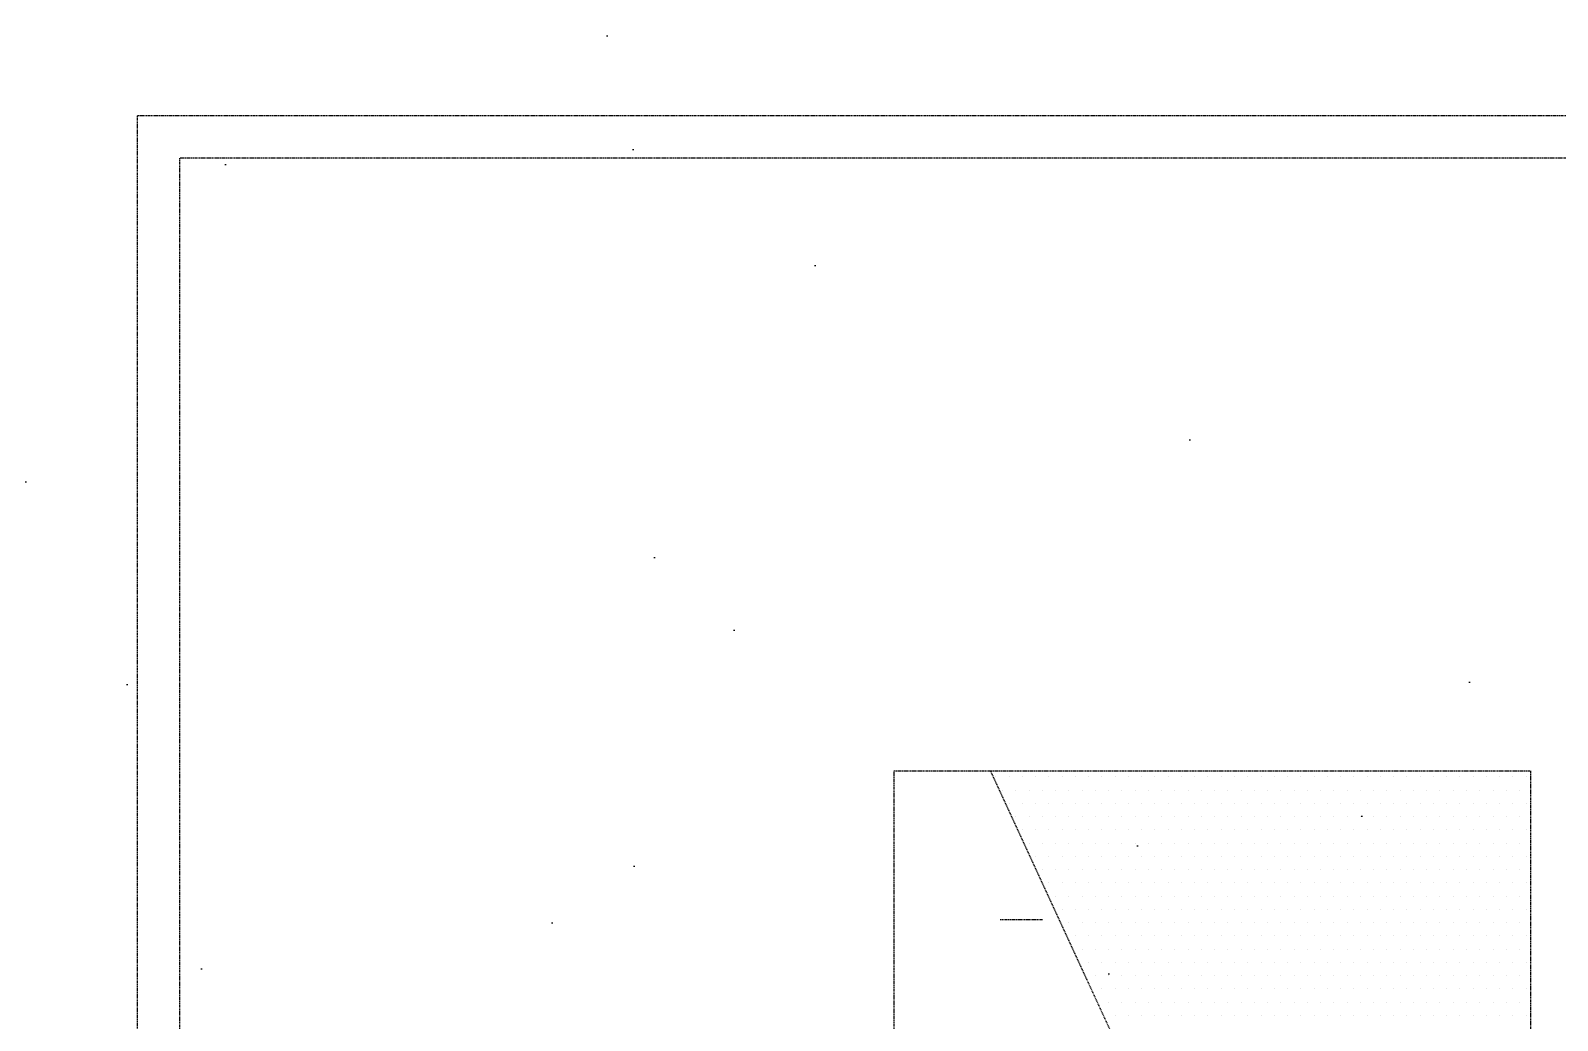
# Model space of a CAD drawing. Header units: millimetres. Extents: x 84840 to 206424, y -288515 to -124389.
# Drawn here: x 141787.7 to 142147.7, y -178910.6 to -178677.2 of the extents above; entities that cross this region are included whole.
import ezdxf

# ---------------------------------------------------------------- set-up
doc = ezdxf.new("R2010")
doc.units = ezdxf.units.MM
doc.linetypes.add('DASHED2', pattern=[0.375, 0.25, -0.125])
doc.layers.add('细线', color=4, linetype='Continuous')

# ---------------------------------------------------------------- blocks, each defined once
blk = doc.blocks.new('h1')
at = {"layer": '细线', "color": 6, "linetype": 'DASHED2'}
for p, q in [((119538.15, -178697.29), (119538.15, -179197.29)), ((120038.15, -178697.29), (119538.15, -178697.29)), ((119548.15, -178707.29), (119548.15, -179187.29)), ((120028.15, -178707.29), (119548.15, -178707.29)), ((119716.62, -179051.77), (119716.62, -178851.77)), ((119716.62, -178851.77), (119866.62, -178851.77)), ((119739.31, -178851.77), (119771.62, -178921.77)), ((119740.59, -178853.16), (119740.59, -178853.16)), ((119743.72, -178853.16), (119743.72, -178853.16)), ((119746.84, -178853.16), (119746.84, -178853.16)), ((119749.97, -178853.16), (119749.97, -178853.16)), ((119753.09, -178853.16), (119753.09, -178853.16)), ((119756.22, -178853.16), (119756.22, -178853.16)), ((119759.34, -178853.16), (119759.34, -178853.16)), ((119762.47, -178853.16), (119762.47, -178853.16)), ((119765.59, -178853.16), (119765.59, -178853.16)), ((119768.72, -178853.16), (119768.72, -178853.16)), ((119771.84, -178853.16), (119771.84, -178853.16)), ((119774.97, -178853.16), (119774.97, -178853.16)), ((119778.09, -178853.16), (119778.09, -178853.16)), ((119781.22, -178853.16), (119781.22, -178853.16)), ((119784.34, -178853.16), (119784.34, -178853.16)), ((119787.47, -178853.16), (119787.47, -178853.16)), ((119790.59, -178853.16), (119790.59, -178853.16)), ((119793.72, -178853.16), (119793.72, -178853.16)), ((119796.84, -178853.16), (119796.84, -178853.16)), ((119799.97, -178853.16), (119799.97, -178853.16)), ((119803.09, -178853.16), (119803.09, -178853.16)), ((119806.22, -178853.16), (119806.22, -178853.16)), ((119809.34, -178853.16), (119809.34, -178853.16)), ((119812.47, -178853.16), (119812.47, -178853.16)), ((119815.59, -178853.16), (119815.59, -178853.16)), ((119818.72, -178853.16), (119818.72, -178853.16)), ((119821.84, -178853.16), (119821.84, -178853.16)), ((119824.97, -178853.16), (119824.97, -178853.16)), ((119828.09, -178853.16), (119828.09, -178853.16)), ((119831.22, -178853.16), (119831.22, -178853.16)), ((119834.34, -178853.16), (119834.34, -178853.16)), ((119837.47, -178853.16), (119837.47, -178853.16)), ((119840.59, -178853.16), (119840.59, -178853.16)), ((119843.72, -178853.16), (119843.72, -178853.16)), ((119846.84, -178853.16), (119846.84, -178853.16)), ((119849.97, -178853.16), (119849.97, -178853.16)), ((119853.09, -178853.16), (119853.09, -178853.16)), ((119856.22, -178853.16), (119856.22, -178853.16)), ((119859.34, -178853.16), (119859.34, -178853.16)), ((119862.47, -178853.16), (119862.47, -178853.16)), ((119865.59, -178853.16), (119865.59, -178853.16)), ((119866.62, -178851.77), (119866.62, -179051.77)), ((119742.15, -178856.29), (119742.15, -178856.29)), ((119745.28, -178856.29), (119745.28, -178856.29)), ((119748.4, -178856.29), (119748.4, -178856.29)), ((119751.53, -178856.29), (119751.53, -178856.29)), ((119754.65, -178856.29), (119754.65, -178856.29)), ((119757.78, -178856.29), (119757.78, -178856.29)), ((119760.9, -178856.29), (119760.9, -178856.29)), ((119764.03, -178856.29), (119764.03, -178856.29)), ((119767.15, -178856.29), (119767.15, -178856.29)), ((119770.28, -178856.29), (119770.28, -178856.29)), ((119773.4, -178856.29), (119773.4, -178856.29)), ((119776.53, -178856.29), (119776.53, -178856.29)), ((119779.65, -178856.29), (119779.65, -178856.29)), ((119782.78, -178856.29), (119782.78, -178856.29)), ((119785.9, -178856.29), (119785.9, -178856.29)), ((119789.03, -178856.29), (119789.03, -178856.29)), ((119792.15, -178856.29), (119792.15, -178856.29)), ((119795.28, -178856.29), (119795.28, -178856.29)), ((119798.4, -178856.29), (119798.4, -178856.29)), ((119801.53, -178856.29), (119801.53, -178856.29)), ((119804.65, -178856.29), (119804.65, -178856.29)), ((119807.78, -178856.29), (119807.78, -178856.29)), ((119810.9, -178856.29), (119810.9, -178856.29)), ((119814.03, -178856.29), (119814.03, -178856.29)), ((119817.15, -178856.29), (119817.15, -178856.29)), ((119820.28, -178856.29), (119820.28, -178856.29)), ((119823.4, -178856.29), (119823.4, -178856.29)), ((119826.53, -178856.29), (119826.53, -178856.29)), ((119829.65, -178856.29), (119829.65, -178856.29)), ((119832.78, -178856.29), (119832.78, -178856.29)), ((119835.9, -178856.29), (119835.9, -178856.29)), ((119839.03, -178856.29), (119839.03, -178856.29)), ((119842.15, -178856.29), (119842.15, -178856.29)), ((119845.28, -178856.29), (119845.28, -178856.29)), ((119848.4, -178856.29), (119848.4, -178856.29)), ((119851.53, -178856.29), (119851.53, -178856.29)), ((119854.65, -178856.29), (119854.65, -178856.29)), ((119857.78, -178856.29), (119857.78, -178856.29)), ((119860.9, -178856.29), (119860.9, -178856.29)), ((119864.03, -178856.29), (119864.03, -178856.29)), ((119743.72, -178859.41), (119743.72, -178859.41)), ((119746.84, -178859.41), (119746.84, -178859.41)), ((119749.97, -178859.41), (119749.97, -178859.41)), ((119753.09, -178859.41), (119753.09, -178859.41)), ((119756.22, -178859.41), (119756.22, -178859.41)), ((119759.34, -178859.41), (119759.34, -178859.41)), ((119762.47, -178859.41), (119762.47, -178859.41)), ((119765.59, -178859.41), (119765.59, -178859.41)), ((119768.72, -178859.41), (119768.72, -178859.41)), ((119771.84, -178859.41), (119771.84, -178859.41)), ((119774.97, -178859.41), (119774.97, -178859.41)), ((119778.09, -178859.41), (119778.09, -178859.41)), ((119781.22, -178859.41), (119781.22, -178859.41)), ((119784.34, -178859.41), (119784.34, -178859.41)), ((119787.47, -178859.41), (119787.47, -178859.41)), ((119790.59, -178859.41), (119790.59, -178859.41)), ((119793.72, -178859.41), (119793.72, -178859.41)), ((119796.84, -178859.41), (119796.84, -178859.41)), ((119799.97, -178859.41), (119799.97, -178859.41)), ((119803.09, -178859.41), (119803.09, -178859.41)), ((119806.22, -178859.41), (119806.22, -178859.41)), ((119809.34, -178859.41), (119809.34, -178859.41)), ((119812.47, -178859.41), (119812.47, -178859.41)), ((119815.59, -178859.41), (119815.59, -178859.41)), ((119818.72, -178859.41), (119818.72, -178859.41)), ((119821.84, -178859.41), (119821.84, -178859.41)), ((119824.97, -178859.41), (119824.97, -178859.41)), ((119828.09, -178859.41), (119828.09, -178859.41)), ((119831.22, -178859.41), (119831.22, -178859.41)), ((119834.34, -178859.41), (119834.34, -178859.41)), ((119837.47, -178859.41), (119837.47, -178859.41)), ((119840.59, -178859.41), (119840.59, -178859.41)), ((119843.72, -178859.41), (119843.72, -178859.41)), ((119846.84, -178859.41), (119846.84, -178859.41)), ((119849.97, -178859.41), (119849.97, -178859.41)), ((119853.09, -178859.41), (119853.09, -178859.41)), ((119856.22, -178859.41), (119856.22, -178859.41)), ((119859.34, -178859.41), (119859.34, -178859.41)), ((119862.47, -178859.41), (119862.47, -178859.41)), ((119865.59, -178859.41), (119865.59, -178859.41)), ((119745.28, -178862.54), (119745.28, -178862.54)), ((119748.4, -178862.54), (119748.4, -178862.54)), ((119751.53, -178862.54), (119751.53, -178862.54)), ((119754.65, -178862.54), (119754.65, -178862.54)), ((119757.78, -178862.54), (119757.78, -178862.54)), ((119760.9, -178862.54), (119760.9, -178862.54)), ((119764.03, -178862.54), (119764.03, -178862.54)), ((119767.15, -178862.54), (119767.15, -178862.54)), ((119770.28, -178862.54), (119770.28, -178862.54)), ((119773.4, -178862.54), (119773.4, -178862.54)), ((119776.53, -178862.54), (119776.53, -178862.54)), ((119779.65, -178862.54), (119779.65, -178862.54)), ((119782.78, -178862.54), (119782.78, -178862.54)), ((119785.9, -178862.54), (119785.9, -178862.54)), ((119789.03, -178862.54), (119789.03, -178862.54)), ((119792.15, -178862.54), (119792.15, -178862.54)), ((119795.28, -178862.54), (119795.28, -178862.54)), ((119798.4, -178862.54), (119798.4, -178862.54)), ((119801.53, -178862.54), (119801.53, -178862.54)), ((119804.65, -178862.54), (119804.65, -178862.54)), ((119807.78, -178862.54), (119807.78, -178862.54)), ((119810.9, -178862.54), (119810.9, -178862.54)), ((119814.03, -178862.54), (119814.03, -178862.54)), ((119817.15, -178862.54), (119817.15, -178862.54)), ((119820.28, -178862.54), (119820.28, -178862.54)), ((119823.4, -178862.54), (119823.4, -178862.54)), ((119826.53, -178862.54), (119826.53, -178862.54)), ((119829.65, -178862.54), (119829.65, -178862.54)), ((119832.78, -178862.54), (119832.78, -178862.54)), ((119835.9, -178862.54), (119835.9, -178862.54)), ((119839.03, -178862.54), (119839.03, -178862.54)), ((119842.15, -178862.54), (119842.15, -178862.54)), ((119845.28, -178862.54), (119845.28, -178862.54)), ((119848.4, -178862.54), (119848.4, -178862.54)), ((119851.53, -178862.54), (119851.53, -178862.54)), ((119854.65, -178862.54), (119854.65, -178862.54)), ((119857.78, -178862.54), (119857.78, -178862.54)), ((119860.9, -178862.54), (119860.9, -178862.54)), ((119864.03, -178862.54), (119864.03, -178862.54)), ((119746.84, -178865.66), (119746.84, -178865.66)), ((119748.4, -178868.79), (119748.4, -178868.79)), ((119749.97, -178865.66), (119749.97, -178865.66)), ((119751.53, -178868.79), (119751.53, -178868.79)), ((119753.09, -178865.66), (119753.09, -178865.66)), ((119754.65, -178868.79), (119754.65, -178868.79)), ((119756.22, -178865.66), (119756.22, -178865.66)), ((119757.78, -178868.79), (119757.78, -178868.79)), ((119759.34, -178865.66), (119759.34, -178865.66)), ((119760.9, -178868.79), (119760.9, -178868.79)), ((119762.47, -178865.66), (119762.47, -178865.66)), ((119764.03, -178868.79), (119764.03, -178868.79)), ((119765.59, -178865.66), (119765.59, -178865.66)), ((119767.15, -178868.79), (119767.15, -178868.79)), ((119768.72, -178865.66), (119768.72, -178865.66)), ((119770.28, -178868.79), (119770.28, -178868.79)), ((119771.84, -178865.66), (119771.84, -178865.66)), ((119773.4, -178868.79), (119773.4, -178868.79)), ((119774.97, -178865.66), (119774.97, -178865.66)), ((119776.53, -178868.79), (119776.53, -178868.79)), ((119778.09, -178865.66), (119778.09, -178865.66)), ((119779.65, -178868.79), (119779.65, -178868.79)), ((119781.22, -178865.66), (119781.22, -178865.66)), ((119782.78, -178868.79), (119782.78, -178868.79)), ((119784.34, -178865.66), (119784.34, -178865.66)), ((119785.9, -178868.79), (119785.9, -178868.79)), ((119787.47, -178865.66), (119787.47, -178865.66)), ((119789.03, -178868.79), (119789.03, -178868.79)), ((119790.59, -178865.66), (119790.59, -178865.66)), ((119792.15, -178868.79), (119792.15, -178868.79)), ((119793.72, -178865.66), (119793.72, -178865.66)), ((119795.28, -178868.79), (119795.28, -178868.79)), ((119796.84, -178865.66), (119796.84, -178865.66)), ((119798.4, -178868.79), (119798.4, -178868.79)), ((119799.97, -178865.66), (119799.97, -178865.66)), ((119801.53, -178868.79), (119801.53, -178868.79)), ((119803.09, -178865.66), (119803.09, -178865.66)), ((119804.65, -178868.79), (119804.65, -178868.79)), ((119806.22, -178865.66), (119806.22, -178865.66)), ((119807.78, -178868.79), (119807.78, -178868.79)), ((119809.34, -178865.66), (119809.34, -178865.66)), ((119810.9, -178868.79), (119810.9, -178868.79)), ((119812.47, -178865.66), (119812.47, -178865.66)), ((119814.03, -178868.79), (119814.03, -178868.79)), ((119815.59, -178865.66), (119815.59, -178865.66)), ((119817.15, -178868.79), (119817.15, -178868.79)), ((119818.72, -178865.66), (119818.72, -178865.66)), ((119820.28, -178868.79), (119820.28, -178868.79)), ((119821.84, -178865.66), (119821.84, -178865.66)), ((119823.4, -178868.79), (119823.4, -178868.79)), ((119824.97, -178865.66), (119824.97, -178865.66)), ((119826.53, -178868.79), (119826.53, -178868.79)), ((119828.09, -178865.66), (119828.09, -178865.66)), ((119829.65, -178868.79), (119829.65, -178868.79)), ((119831.22, -178865.66), (119831.22, -178865.66)), ((119832.78, -178868.79), (119832.78, -178868.79)), ((119834.34, -178865.66), (119834.34, -178865.66)), ((119835.9, -178868.79), (119835.9, -178868.79)), ((119837.47, -178865.66), (119837.47, -178865.66)), ((119839.03, -178868.79), (119839.03, -178868.79)), ((119840.59, -178865.66), (119840.59, -178865.66)), ((119842.15, -178868.79), (119842.15, -178868.79)), ((119843.72, -178865.66), (119843.72, -178865.66)), ((119845.28, -178868.79), (119845.28, -178868.79)), ((119846.84, -178865.66), (119846.84, -178865.66)), ((119848.4, -178868.79), (119848.4, -178868.79)), ((119849.97, -178865.66), (119849.97, -178865.66)), ((119851.53, -178868.79), (119851.53, -178868.79)), ((119853.09, -178865.66), (119853.09, -178865.66)), ((119854.65, -178868.79), (119854.65, -178868.79)), ((119856.22, -178865.66), (119856.22, -178865.66)), ((119857.78, -178868.79), (119857.78, -178868.79)), ((119859.34, -178865.66), (119859.34, -178865.66)), ((119860.9, -178868.79), (119860.9, -178868.79)), ((119862.47, -178865.66), (119862.47, -178865.66)), ((119864.03, -178868.79), (119864.03, -178868.79)), ((119865.59, -178865.66), (119865.59, -178865.66)), ((119749.97, -178871.91), (119749.97, -178871.91)), ((119753.09, -178871.91), (119753.09, -178871.91)), ((119756.22, -178871.91), (119756.22, -178871.91)), ((119759.34, -178871.91), (119759.34, -178871.91)), ((119762.47, -178871.91), (119762.47, -178871.91)), ((119765.59, -178871.91), (119765.59, -178871.91)), ((119768.72, -178871.91), (119768.72, -178871.91)), ((119771.84, -178871.91), (119771.84, -178871.91)), ((119774.97, -178871.91), (119774.97, -178871.91)), ((119778.09, -178871.91), (119778.09, -178871.91)), ((119781.22, -178871.91), (119781.22, -178871.91)), ((119784.34, -178871.91), (119784.34, -178871.91)), ((119787.47, -178871.91), (119787.47, -178871.91)), ((119790.59, -178871.91), (119790.59, -178871.91)), ((119793.72, -178871.91), (119793.72, -178871.91)), ((119796.84, -178871.91), (119796.84, -178871.91)), ((119799.97, -178871.91), (119799.97, -178871.91)), ((119803.09, -178871.91), (119803.09, -178871.91)), ((119806.22, -178871.91), (119806.22, -178871.91)), ((119809.34, -178871.91), (119809.34, -178871.91)), ((119812.47, -178871.91), (119812.47, -178871.91)), ((119815.59, -178871.91), (119815.59, -178871.91)), ((119818.72, -178871.91), (119818.72, -178871.91)), ((119821.84, -178871.91), (119821.84, -178871.91)), ((119824.97, -178871.91), (119824.97, -178871.91)), ((119828.09, -178871.91), (119828.09, -178871.91)), ((119831.22, -178871.91), (119831.22, -178871.91)), ((119834.34, -178871.91), (119834.34, -178871.91)), ((119837.47, -178871.91), (119837.47, -178871.91)), ((119840.59, -178871.91), (119840.59, -178871.91)), ((119843.72, -178871.91), (119843.72, -178871.91)), ((119846.84, -178871.91), (119846.84, -178871.91)), ((119849.97, -178871.91), (119849.97, -178871.91)), ((119853.09, -178871.91), (119853.09, -178871.91)), ((119856.22, -178871.91), (119856.22, -178871.91)), ((119859.34, -178871.91), (119859.34, -178871.91)), ((119862.47, -178871.91), (119862.47, -178871.91)), ((119865.59, -178871.91), (119865.59, -178871.91)), ((119751.53, -178875.04), (119751.53, -178875.04)), ((119754.65, -178875.04), (119754.65, -178875.04)), ((119757.78, -178875.04), (119757.78, -178875.04)), ((119760.9, -178875.04), (119760.9, -178875.04)), ((119764.03, -178875.04), (119764.03, -178875.04)), ((119767.15, -178875.04), (119767.15, -178875.04)), ((119770.28, -178875.04), (119770.28, -178875.04)), ((119773.4, -178875.04), (119773.4, -178875.04)), ((119776.53, -178875.04), (119776.53, -178875.04)), ((119779.65, -178875.04), (119779.65, -178875.04)), ((119782.78, -178875.04), (119782.78, -178875.04)), ((119785.9, -178875.04), (119785.9, -178875.04)), ((119789.03, -178875.04), (119789.03, -178875.04)), ((119792.15, -178875.04), (119792.15, -178875.04)), ((119795.28, -178875.04), (119795.28, -178875.04)), ((119798.4, -178875.04), (119798.4, -178875.04)), ((119801.53, -178875.04), (119801.53, -178875.04)), ((119804.65, -178875.04), (119804.65, -178875.04)), ((119807.78, -178875.04), (119807.78, -178875.04)), ((119810.9, -178875.04), (119810.9, -178875.04)), ((119814.03, -178875.04), (119814.03, -178875.04)), ((119817.15, -178875.04), (119817.15, -178875.04)), ((119820.28, -178875.04), (119820.28, -178875.04)), ((119823.4, -178875.04), (119823.4, -178875.04)), ((119826.53, -178875.04), (119826.53, -178875.04)), ((119829.65, -178875.04), (119829.65, -178875.04)), ((119832.78, -178875.04), (119832.78, -178875.04)), ((119835.9, -178875.04), (119835.9, -178875.04)), ((119839.03, -178875.04), (119839.03, -178875.04)), ((119842.15, -178875.04), (119842.15, -178875.04)), ((119845.28, -178875.04), (119845.28, -178875.04)), ((119848.4, -178875.04), (119848.4, -178875.04)), ((119851.53, -178875.04), (119851.53, -178875.04)), ((119854.65, -178875.04), (119854.65, -178875.04)), ((119857.78, -178875.04), (119857.78, -178875.04)), ((119860.9, -178875.04), (119860.9, -178875.04)), ((119864.03, -178875.04), (119864.03, -178875.04)), ((119753.09, -178878.16), (119753.09, -178878.16)), ((119756.22, -178878.16), (119756.22, -178878.16)), ((119759.34, -178878.16), (119759.34, -178878.16)), ((119762.47, -178878.16), (119762.47, -178878.16)), ((119765.59, -178878.16), (119765.59, -178878.16)), ((119768.72, -178878.16), (119768.72, -178878.16)), ((119771.84, -178878.16), (119771.84, -178878.16)), ((119774.97, -178878.16), (119774.97, -178878.16)), ((119778.09, -178878.16), (119778.09, -178878.16)), ((119781.22, -178878.16), (119781.22, -178878.16)), ((119784.34, -178878.16), (119784.34, -178878.16)), ((119787.47, -178878.16), (119787.47, -178878.16)), ((119790.59, -178878.16), (119790.59, -178878.16)), ((119793.72, -178878.16), (119793.72, -178878.16)), ((119796.84, -178878.16), (119796.84, -178878.16)), ((119799.97, -178878.16), (119799.97, -178878.16)), ((119803.09, -178878.16), (119803.09, -178878.16)), ((119806.22, -178878.16), (119806.22, -178878.16)), ((119809.34, -178878.16), (119809.34, -178878.16)), ((119812.47, -178878.16), (119812.47, -178878.16)), ((119815.59, -178878.16), (119815.59, -178878.16)), ((119818.72, -178878.16), (119818.72, -178878.16)), ((119821.84, -178878.16), (119821.84, -178878.16)), ((119824.97, -178878.16), (119824.97, -178878.16)), ((119828.09, -178878.16), (119828.09, -178878.16)), ((119831.22, -178878.16), (119831.22, -178878.16)), ((119834.34, -178878.16), (119834.34, -178878.16)), ((119837.47, -178878.16), (119837.47, -178878.16)), ((119840.59, -178878.16), (119840.59, -178878.16)), ((119843.72, -178878.16), (119843.72, -178878.16)), ((119846.84, -178878.16), (119846.84, -178878.16)), ((119849.97, -178878.16), (119849.97, -178878.16)), ((119853.09, -178878.16), (119853.09, -178878.16)), ((119856.22, -178878.16), (119856.22, -178878.16)), ((119859.34, -178878.16), (119859.34, -178878.16)), ((119862.47, -178878.16), (119862.47, -178878.16)), ((119865.59, -178878.16), (119865.59, -178878.16)), ((119754.65, -178881.29), (119754.65, -178881.29)), ((119757.78, -178881.29), (119757.78, -178881.29)), ((119760.9, -178881.29), (119760.9, -178881.29)), ((119764.03, -178881.29), (119764.03, -178881.29)), ((119767.15, -178881.29), (119767.15, -178881.29)), ((119770.28, -178881.29), (119770.28, -178881.29)), ((119773.4, -178881.29), (119773.4, -178881.29)), ((119776.53, -178881.29), (119776.53, -178881.29)), ((119779.65, -178881.29), (119779.65, -178881.29)), ((119782.78, -178881.29), (119782.78, -178881.29)), ((119785.9, -178881.29), (119785.9, -178881.29)), ((119789.03, -178881.29), (119789.03, -178881.29)), ((119792.15, -178881.29), (119792.15, -178881.29)), ((119795.28, -178881.29), (119795.28, -178881.29)), ((119798.4, -178881.29), (119798.4, -178881.29)), ((119801.53, -178881.29), (119801.53, -178881.29)), ((119804.65, -178881.29), (119804.65, -178881.29)), ((119807.78, -178881.29), (119807.78, -178881.29)), ((119810.9, -178881.29), (119810.9, -178881.29)), ((119814.03, -178881.29), (119814.03, -178881.29)), ((119817.15, -178881.29), (119817.15, -178881.29)), ((119820.28, -178881.29), (119820.28, -178881.29)), ((119823.4, -178881.29), (119823.4, -178881.29)), ((119826.53, -178881.29), (119826.53, -178881.29)), ((119829.65, -178881.29), (119829.65, -178881.29)), ((119832.78, -178881.29), (119832.78, -178881.29)), ((119835.9, -178881.29), (119835.9, -178881.29)), ((119839.03, -178881.29), (119839.03, -178881.29)), ((119842.15, -178881.29), (119842.15, -178881.29)), ((119845.28, -178881.29), (119845.28, -178881.29)), ((119848.4, -178881.29), (119848.4, -178881.29)), ((119851.53, -178881.29), (119851.53, -178881.29)), ((119854.65, -178881.29), (119854.65, -178881.29)), ((119857.78, -178881.29), (119857.78, -178881.29)), ((119860.9, -178881.29), (119860.9, -178881.29)), ((119864.03, -178881.29), (119864.03, -178881.29)), ((119741.62, -178886.77), (119751.62, -178886.77)), ((119756.22, -178884.41), (119756.22, -178884.41)), ((119759.34, -178884.41), (119759.34, -178884.41)), ((119762.47, -178884.41), (119762.47, -178884.41)), ((119765.59, -178884.41), (119765.59, -178884.41)), ((119768.72, -178884.41), (119768.72, -178884.41)), ((119771.84, -178884.41), (119771.84, -178884.41)), ((119774.97, -178884.41), (119774.97, -178884.41)), ((119778.09, -178884.41), (119778.09, -178884.41)), ((119781.22, -178884.41), (119781.22, -178884.41)), ((119784.34, -178884.41), (119784.34, -178884.41)), ((119787.47, -178884.41), (119787.47, -178884.41)), ((119790.59, -178884.41), (119790.59, -178884.41)), ((119793.72, -178884.41), (119793.72, -178884.41)), ((119796.84, -178884.41), (119796.84, -178884.41)), ((119799.97, -178884.41), (119799.97, -178884.41)), ((119803.09, -178884.41), (119803.09, -178884.41)), ((119806.22, -178884.41), (119806.22, -178884.41)), ((119809.34, -178884.41), (119809.34, -178884.41)), ((119812.47, -178884.41), (119812.47, -178884.41)), ((119815.59, -178884.41), (119815.59, -178884.41)), ((119818.72, -178884.41), (119818.72, -178884.41)), ((119821.84, -178884.41), (119821.84, -178884.41)), ((119824.97, -178884.41), (119824.97, -178884.41)), ((119828.09, -178884.41), (119828.09, -178884.41)), ((119831.22, -178884.41), (119831.22, -178884.41)), ((119834.34, -178884.41), (119834.34, -178884.41)), ((119837.47, -178884.41), (119837.47, -178884.41)), ((119840.59, -178884.41), (119840.59, -178884.41)), ((119843.72, -178884.41), (119843.72, -178884.41)), ((119846.84, -178884.41), (119846.84, -178884.41)), ((119849.97, -178884.41), (119849.97, -178884.41)), ((119853.09, -178884.41), (119853.09, -178884.41)), ((119856.22, -178884.41), (119856.22, -178884.41)), ((119859.34, -178884.41), (119859.34, -178884.41)), ((119862.47, -178884.41), (119862.47, -178884.41)), ((119865.59, -178884.41), (119865.59, -178884.41)), ((119757.78, -178887.54), (119757.78, -178887.54)), ((119759.34, -178890.66), (119759.34, -178890.66)), ((119760.9, -178887.54), (119760.9, -178887.54)), ((119762.47, -178890.66), (119762.47, -178890.66)), ((119764.03, -178887.54), (119764.03, -178887.54)), ((119765.59, -178890.66), (119765.59, -178890.66)), ((119767.15, -178887.54), (119767.15, -178887.54)), ((119768.72, -178890.66), (119768.72, -178890.66)), ((119770.28, -178887.54), (119770.28, -178887.54)), ((119771.84, -178890.66), (119771.84, -178890.66)), ((119773.4, -178887.54), (119773.4, -178887.54)), ((119774.97, -178890.66), (119774.97, -178890.66)), ((119776.53, -178887.54), (119776.53, -178887.54)), ((119778.09, -178890.66), (119778.09, -178890.66)), ((119779.65, -178887.54), (119779.65, -178887.54)), ((119781.22, -178890.66), (119781.22, -178890.66)), ((119782.78, -178887.54), (119782.78, -178887.54)), ((119784.34, -178890.66), (119784.34, -178890.66)), ((119785.9, -178887.54), (119785.9, -178887.54)), ((119787.47, -178890.66), (119787.47, -178890.66)), ((119789.03, -178887.54), (119789.03, -178887.54)), ((119790.59, -178890.66), (119790.59, -178890.66)), ((119792.15, -178887.54), (119792.15, -178887.54)), ((119793.72, -178890.66), (119793.72, -178890.66)), ((119795.28, -178887.54), (119795.28, -178887.54)), ((119796.84, -178890.66), (119796.84, -178890.66)), ((119798.4, -178887.54), (119798.4, -178887.54)), ((119799.97, -178890.66), (119799.97, -178890.66)), ((119801.53, -178887.54), (119801.53, -178887.54)), ((119803.09, -178890.66), (119803.09, -178890.66)), ((119804.65, -178887.54), (119804.65, -178887.54)), ((119806.22, -178890.66), (119806.22, -178890.66)), ((119807.78, -178887.54), (119807.78, -178887.54)), ((119809.34, -178890.66), (119809.34, -178890.66)), ((119810.9, -178887.54), (119810.9, -178887.54)), ((119812.47, -178890.66), (119812.47, -178890.66)), ((119814.03, -178887.54), (119814.03, -178887.54)), ((119815.59, -178890.66), (119815.59, -178890.66)), ((119817.15, -178887.54), (119817.15, -178887.54)), ((119818.72, -178890.66), (119818.72, -178890.66)), ((119820.28, -178887.54), (119820.28, -178887.54)), ((119821.84, -178890.66), (119821.84, -178890.66)), ((119823.4, -178887.54), (119823.4, -178887.54)), ((119824.97, -178890.66), (119824.97, -178890.66)), ((119826.53, -178887.54), (119826.53, -178887.54)), ((119828.09, -178890.66), (119828.09, -178890.66)), ((119829.65, -178887.54), (119829.65, -178887.54)), ((119831.22, -178890.66), (119831.22, -178890.66)), ((119832.78, -178887.54), (119832.78, -178887.54)), ((119834.34, -178890.66), (119834.34, -178890.66)), ((119835.9, -178887.54), (119835.9, -178887.54)), ((119837.47, -178890.66), (119837.47, -178890.66)), ((119839.03, -178887.54), (119839.03, -178887.54)), ((119840.59, -178890.66), (119840.59, -178890.66)), ((119842.15, -178887.54), (119842.15, -178887.54)), ((119843.72, -178890.66), (119843.72, -178890.66)), ((119845.28, -178887.54), (119845.28, -178887.54)), ((119846.84, -178890.66), (119846.84, -178890.66)), ((119848.4, -178887.54), (119848.4, -178887.54)), ((119849.97, -178890.66), (119849.97, -178890.66)), ((119851.53, -178887.54), (119851.53, -178887.54)), ((119853.09, -178890.66), (119853.09, -178890.66)), ((119854.65, -178887.54), (119854.65, -178887.54)), ((119856.22, -178890.66), (119856.22, -178890.66)), ((119857.78, -178887.54), (119857.78, -178887.54)), ((119859.34, -178890.66), (119859.34, -178890.66)), ((119860.9, -178887.54), (119860.9, -178887.54)), ((119862.47, -178890.66), (119862.47, -178890.66)), ((119864.03, -178887.54), (119864.03, -178887.54)), ((119865.59, -178890.66), (119865.59, -178890.66)), ((119760.9, -178893.79), (119760.9, -178893.79)), ((119764.03, -178893.79), (119764.03, -178893.79)), ((119767.15, -178893.79), (119767.15, -178893.79)), ((119770.28, -178893.79), (119770.28, -178893.79)), ((119773.4, -178893.79), (119773.4, -178893.79)), ((119776.53, -178893.79), (119776.53, -178893.79)), ((119779.65, -178893.79), (119779.65, -178893.79)), ((119782.78, -178893.79), (119782.78, -178893.79)), ((119785.9, -178893.79), (119785.9, -178893.79)), ((119789.03, -178893.79), (119789.03, -178893.79)), ((119792.15, -178893.79), (119792.15, -178893.79)), ((119795.28, -178893.79), (119795.28, -178893.79)), ((119798.4, -178893.79), (119798.4, -178893.79)), ((119801.53, -178893.79), (119801.53, -178893.79)), ((119804.65, -178893.79), (119804.65, -178893.79)), ((119807.78, -178893.79), (119807.78, -178893.79)), ((119810.9, -178893.79), (119810.9, -178893.79)), ((119814.03, -178893.79), (119814.03, -178893.79)), ((119817.15, -178893.79), (119817.15, -178893.79)), ((119820.28, -178893.79), (119820.28, -178893.79)), ((119823.4, -178893.79), (119823.4, -178893.79)), ((119826.53, -178893.79), (119826.53, -178893.79)), ((119829.65, -178893.79), (119829.65, -178893.79)), ((119832.78, -178893.79), (119832.78, -178893.79)), ((119835.9, -178893.79), (119835.9, -178893.79)), ((119839.03, -178893.79), (119839.03, -178893.79)), ((119842.15, -178893.79), (119842.15, -178893.79)), ((119845.28, -178893.79), (119845.28, -178893.79)), ((119848.4, -178893.79), (119848.4, -178893.79)), ((119851.53, -178893.79), (119851.53, -178893.79)), ((119854.65, -178893.79), (119854.65, -178893.79)), ((119857.78, -178893.79), (119857.78, -178893.79)), ((119860.9, -178893.79), (119860.9, -178893.79)), ((119864.03, -178893.79), (119864.03, -178893.79)), ((119762.47, -178896.91), (119762.47, -178896.91)), ((119765.59, -178896.91), (119765.59, -178896.91)), ((119768.72, -178896.91), (119768.72, -178896.91)), ((119771.84, -178896.91), (119771.84, -178896.91)), ((119774.97, -178896.91), (119774.97, -178896.91)), ((119778.09, -178896.91), (119778.09, -178896.91)), ((119781.22, -178896.91), (119781.22, -178896.91)), ((119784.34, -178896.91), (119784.34, -178896.91)), ((119787.47, -178896.91), (119787.47, -178896.91)), ((119790.59, -178896.91), (119790.59, -178896.91)), ((119793.72, -178896.91), (119793.72, -178896.91)), ((119796.84, -178896.91), (119796.84, -178896.91)), ((119799.97, -178896.91), (119799.97, -178896.91)), ((119803.09, -178896.91), (119803.09, -178896.91)), ((119806.22, -178896.91), (119806.22, -178896.91)), ((119809.34, -178896.91), (119809.34, -178896.91)), ((119812.47, -178896.91), (119812.47, -178896.91)), ((119815.59, -178896.91), (119815.59, -178896.91)), ((119818.72, -178896.91), (119818.72, -178896.91)), ((119821.84, -178896.91), (119821.84, -178896.91)), ((119824.97, -178896.91), (119824.97, -178896.91)), ((119828.09, -178896.91), (119828.09, -178896.91)), ((119831.22, -178896.91), (119831.22, -178896.91)), ((119834.34, -178896.91), (119834.34, -178896.91)), ((119837.47, -178896.91), (119837.47, -178896.91)), ((119840.59, -178896.91), (119840.59, -178896.91)), ((119843.72, -178896.91), (119843.72, -178896.91)), ((119846.84, -178896.91), (119846.84, -178896.91)), ((119849.97, -178896.91), (119849.97, -178896.91)), ((119853.09, -178896.91), (119853.09, -178896.91)), ((119856.22, -178896.91), (119856.22, -178896.91)), ((119859.34, -178896.91), (119859.34, -178896.91)), ((119862.47, -178896.91), (119862.47, -178896.91)), ((119865.59, -178896.91), (119865.59, -178896.91)), ((119764.03, -178900.04), (119764.03, -178900.04)), ((119767.15, -178900.04), (119767.15, -178900.04)), ((119770.28, -178900.04), (119770.28, -178900.04)), ((119773.4, -178900.04), (119773.4, -178900.04)), ((119776.53, -178900.04), (119776.53, -178900.04)), ((119779.65, -178900.04), (119779.65, -178900.04)), ((119782.78, -178900.04), (119782.78, -178900.04)), ((119785.9, -178900.04), (119785.9, -178900.04)), ((119789.03, -178900.04), (119789.03, -178900.04)), ((119792.15, -178900.04), (119792.15, -178900.04)), ((119795.28, -178900.04), (119795.28, -178900.04)), ((119798.4, -178900.04), (119798.4, -178900.04)), ((119801.53, -178900.04), (119801.53, -178900.04)), ((119804.65, -178900.04), (119804.65, -178900.04)), ((119807.78, -178900.04), (119807.78, -178900.04)), ((119810.9, -178900.04), (119810.9, -178900.04)), ((119814.03, -178900.04), (119814.03, -178900.04)), ((119817.15, -178900.04), (119817.15, -178900.04)), ((119820.28, -178900.04), (119820.28, -178900.04)), ((119823.4, -178900.04), (119823.4, -178900.04)), ((119826.53, -178900.04), (119826.53, -178900.04)), ((119829.65, -178900.04), (119829.65, -178900.04)), ((119832.78, -178900.04), (119832.78, -178900.04)), ((119835.9, -178900.04), (119835.9, -178900.04)), ((119839.03, -178900.04), (119839.03, -178900.04)), ((119842.15, -178900.04), (119842.15, -178900.04)), ((119845.28, -178900.04), (119845.28, -178900.04)), ((119848.4, -178900.04), (119848.4, -178900.04)), ((119851.53, -178900.04), (119851.53, -178900.04)), ((119854.65, -178900.04), (119854.65, -178900.04)), ((119857.78, -178900.04), (119857.78, -178900.04)), ((119860.9, -178900.04), (119860.9, -178900.04)), ((119864.03, -178900.04), (119864.03, -178900.04)), ((119765.59, -178903.16), (119765.59, -178903.16)), ((119768.72, -178903.16), (119768.72, -178903.16)), ((119771.84, -178903.16), (119771.84, -178903.16)), ((119774.97, -178903.16), (119774.97, -178903.16)), ((119778.09, -178903.16), (119778.09, -178903.16)), ((119781.22, -178903.16), (119781.22, -178903.16)), ((119784.34, -178903.16), (119784.34, -178903.16)), ((119787.47, -178903.16), (119787.47, -178903.16)), ((119790.59, -178903.16), (119790.59, -178903.16)), ((119793.72, -178903.16), (119793.72, -178903.16)), ((119796.84, -178903.16), (119796.84, -178903.16)), ((119799.97, -178903.16), (119799.97, -178903.16)), ((119803.09, -178903.16), (119803.09, -178903.16)), ((119806.22, -178903.16), (119806.22, -178903.16)), ((119809.34, -178903.16), (119809.34, -178903.16)), ((119812.47, -178903.16), (119812.47, -178903.16)), ((119815.59, -178903.16), (119815.59, -178903.16)), ((119818.72, -178903.16), (119818.72, -178903.16)), ((119821.84, -178903.16), (119821.84, -178903.16)), ((119824.97, -178903.16), (119824.97, -178903.16)), ((119828.09, -178903.16), (119828.09, -178903.16)), ((119831.22, -178903.16), (119831.22, -178903.16)), ((119834.34, -178903.16), (119834.34, -178903.16)), ((119837.47, -178903.16), (119837.47, -178903.16)), ((119840.59, -178903.16), (119840.59, -178903.16)), ((119843.72, -178903.16), (119843.72, -178903.16)), ((119846.84, -178903.16), (119846.84, -178903.16)), ((119849.97, -178903.16), (119849.97, -178903.16)), ((119853.09, -178903.16), (119853.09, -178903.16)), ((119856.22, -178903.16), (119856.22, -178903.16)), ((119859.34, -178903.16), (119859.34, -178903.16)), ((119862.47, -178903.16), (119862.47, -178903.16)), ((119865.59, -178903.16), (119865.59, -178903.16)), ((119767.15, -178906.29), (119767.15, -178906.29)), ((119770.28, -178906.29), (119770.28, -178906.29)), ((119773.4, -178906.29), (119773.4, -178906.29)), ((119776.53, -178906.29), (119776.53, -178906.29)), ((119779.65, -178906.29), (119779.65, -178906.29)), ((119782.78, -178906.29), (119782.78, -178906.29)), ((119785.9, -178906.29), (119785.9, -178906.29)), ((119789.03, -178906.29), (119789.03, -178906.29)), ((119792.15, -178906.29), (119792.15, -178906.29)), ((119795.28, -178906.29), (119795.28, -178906.29)), ((119798.4, -178906.29), (119798.4, -178906.29)), ((119801.53, -178906.29), (119801.53, -178906.29)), ((119804.65, -178906.29), (119804.65, -178906.29)), ((119807.78, -178906.29), (119807.78, -178906.29)), ((119810.9, -178906.29), (119810.9, -178906.29)), ((119814.03, -178906.29), (119814.03, -178906.29)), ((119817.15, -178906.29), (119817.15, -178906.29)), ((119820.28, -178906.29), (119820.28, -178906.29)), ((119823.4, -178906.29), (119823.4, -178906.29)), ((119826.53, -178906.29), (119826.53, -178906.29)), ((119829.65, -178906.29), (119829.65, -178906.29)), ((119832.78, -178906.29), (119832.78, -178906.29)), ((119835.9, -178906.29), (119835.9, -178906.29)), ((119839.03, -178906.29), (119839.03, -178906.29)), ((119842.15, -178906.29), (119842.15, -178906.29)), ((119845.28, -178906.29), (119845.28, -178906.29)), ((119848.4, -178906.29), (119848.4, -178906.29)), ((119851.53, -178906.29), (119851.53, -178906.29)), ((119854.65, -178906.29), (119854.65, -178906.29)), ((119857.78, -178906.29), (119857.78, -178906.29)), ((119860.9, -178906.29), (119860.9, -178906.29)), ((119864.03, -178906.29), (119864.03, -178906.29)), ((119768.72, -178909.41), (119768.72, -178909.41)), ((119771.84, -178909.41), (119771.84, -178909.41)), ((119774.97, -178909.41), (119774.97, -178909.41)), ((119778.09, -178909.41), (119778.09, -178909.41)), ((119781.22, -178909.41), (119781.22, -178909.41)), ((119784.34, -178909.41), (119784.34, -178909.41)), ((119787.47, -178909.41), (119787.47, -178909.41)), ((119790.59, -178909.41), (119790.59, -178909.41)), ((119793.72, -178909.41), (119793.72, -178909.41)), ((119796.84, -178909.41), (119796.84, -178909.41)), ((119799.97, -178909.41), (119799.97, -178909.41)), ((119803.09, -178909.41), (119803.09, -178909.41)), ((119806.22, -178909.41), (119806.22, -178909.41)), ((119809.34, -178909.41), (119809.34, -178909.41)), ((119812.47, -178909.41), (119812.47, -178909.41)), ((119815.59, -178909.41), (119815.59, -178909.41)), ((119818.72, -178909.41), (119818.72, -178909.41)), ((119821.84, -178909.41), (119821.84, -178909.41)), ((119824.97, -178909.41), (119824.97, -178909.41)), ((119828.09, -178909.41), (119828.09, -178909.41)), ((119831.22, -178909.41), (119831.22, -178909.41)), ((119834.34, -178909.41), (119834.34, -178909.41)), ((119837.47, -178909.41), (119837.47, -178909.41)), ((119840.59, -178909.41), (119840.59, -178909.41)), ((119843.72, -178909.41), (119843.72, -178909.41)), ((119846.84, -178909.41), (119846.84, -178909.41)), ((119849.97, -178909.41), (119849.97, -178909.41)), ((119853.09, -178909.41), (119853.09, -178909.41)), ((119856.22, -178909.41), (119856.22, -178909.41)), ((119859.34, -178909.41), (119859.34, -178909.41)), ((119862.47, -178909.41), (119862.47, -178909.41)), ((119865.59, -178909.41), (119865.59, -178909.41))]:
    blk.add_line(p, q, dxfattribs=at)

msp = doc.modelspace()

# ---------------------------------------------------------------- hatches: boundary and pattern name
h = msp.add_hatch()
h.set_pattern_fill('AR-SAND', color=250, scale=4, style=0)
h.set_pattern_definition([(37.5, (2106.8, 0), (-6.40013, 195.7653), [0, -154.432, 0, -172.72, 0, -165.1]), (7.5, (2106.8, 0), (179.8093, 286.73004), [0, -83.312, 0, -139.192, 0, -53.34]), (327.5, (1981.83, 0), (316.39695, 0.57487), [0, -50.8, 0, -182.88, 0, -238.76]), (317.5, (1981.83, 0), (305.42258, 89.17173), [0, -25.4, 0, -119.888, 0, -137.16])])
edge = h.paths.add_edge_path()
edge.add_line((144662.74, -178028.53), (144502.74, -178028.53))
edge.add_line((144502.74, -178028.53), (144502.74, -178178.53))
edge.add_line((144502.74, -178178.53), (140297.74, -178178.53))
edge.add_line((140297.74, -178178.53), (140297.74, -180628.53))
edge.add_line((140297.74, -180628.53), (140537.48, -180628.53))
edge.add_line((140537.48, -180628.53), (141131.35, -180628.53))
edge.add_line((141131.35, -180628.53), (141399.9, -180628.53))
edge.add_line((141399.9, -180628.53), (141399.9, -180574.25))
edge.add_line((141399.9, -180574.25), (141353.34, -180574.25))
edge.add_line((141353.34, -180574.25), (141301.52, -180574.25))
edge.add_ellipse((141301.52, -180539.97), major_axis=(-24.24, 24.24), ratio=1, start_angle=45, end_angle=135, ccw=False)
edge.add_line((141267.24, -180539.97), (141267.24, -180248.57))
edge.add_line((141267.24, -180248.57), (141267.24, -179974.32))
edge.add_line((141267.24, -179974.32), (141267.24, -179974.32))
edge.add_ellipse((141295.81, -179974.32), major_axis=(-20.2, 20.2), ratio=1, start_angle=44.9998, end_angle=45, ccw=False)
edge.add_line((141267.24, -179974.32), (141267.24, -179877.18))
edge.add_ellipse((141290.09, -179877.18), major_axis=(16.16, 16.16), ratio=1, start_angle=45, end_angle=135, ccw=False)
edge.add_line((141290.09, -179854.33), (141891.75, -179854.33))
edge.add_ellipse((141847.93, -179867.1), major_axis=(32.27, 32.27), ratio=1, start_angle=331.2527, end_angle=354.9607)
edge.add_ellipse((141927.57, -179827.58), major_axis=(-32.39, 32.39), ratio=1, start_angle=-12.3419, end_angle=57.8726, ccw=False)
edge.add_ellipse((141929.94, -179783.4), major_axis=(-19.56, 19.56), ratio=1, start_angle=56.7257, end_angle=130.4778)
edge.add_ellipse((141930.42, -179751.74), major_axis=(41.92, 41.92), ratio=1, start_angle=222.4304, end_angle=225.8427)
edge.add_ellipse((141930.42, -179751.74), major_axis=(41.92, 41.92), ratio=1, start_angle=225.8427, end_angle=246.5595)
edge.add_ellipse((141975.34, -179846.22), major_axis=(32.27, 32.27), ratio=1, start_angle=41.0468, end_angle=75.4675, ccw=False)
edge.add_ellipse((141987.86, -179742.15), major_axis=(41.92, 41.92), ratio=1, start_angle=215.9085, end_angle=246.5595)
edge.add_ellipse((142032.79, -179836.63), major_axis=(32.27, 32.27), ratio=1, start_angle=41.0468, end_angle=75.4675, ccw=False)
edge.add_ellipse((142045.3, -179732.55), major_axis=(41.92, 41.92), ratio=1, start_angle=215.9085, end_angle=246.5595)
edge.add_ellipse((142090.23, -179827.03), major_axis=(-32.27, 32.27), ratio=1, start_angle=-48.9532, end_angle=-14.5325, ccw=False)
edge.add_ellipse((142102.75, -179722.95), major_axis=(-41.92, 41.92), ratio=1, start_angle=125.9085, end_angle=156.5595)
edge.add_ellipse((142196.6, -180017.66), major_axis=(176.9, 176.9), ratio=1, start_angle=27.4369, end_angle=61.7413, ccw=False)
edge.add_ellipse((142326.07, -179907.3), major_axis=(103.66, 103.66), ratio=1, start_angle=31.3068, end_angle=71.3424, ccw=False)
edge.add_ellipse((142385.5, -179803.44), major_axis=(-32.39, 32.39), ratio=1, start_angle=-12.3419, end_angle=11.6206, ccw=False)
edge.add_ellipse((142383.39, -180025.78), major_axis=(176.9, 176.9), ratio=1, start_angle=32.2874, end_angle=63.9515, ccw=False)
edge.add_ellipse((142456.3, -179725.21), major_axis=(41.92, 41.92), ratio=1, start_angle=207.4692, end_angle=238.1202)
edge.add_ellipse((142476.1, -179828.15), major_axis=(-32.27, 32.27), ratio=1, start_angle=-71.4388, end_angle=-37.018, ccw=False)
edge.add_ellipse((142514.28, -179730.74), major_axis=(-41.92, 41.92), ratio=1, start_angle=117.4692, end_angle=148.1202)
edge.add_ellipse((142534.08, -179833.68), major_axis=(32.27, 32.27), ratio=1, start_angle=18.5612, end_angle=52.982, ccw=False)
edge.add_ellipse((142572.26, -179736.28), major_axis=(-41.92, 41.92), ratio=1, start_angle=117.4692, end_angle=148.1202)
edge.add_ellipse((142592.05, -179839.22), major_axis=(32.27, 32.27), ratio=1, start_angle=18.5612, end_angle=52.982, ccw=False)
edge.add_ellipse((142630.23, -179741.82), major_axis=(-41.92, 41.92), ratio=1, start_angle=117.4692, end_angle=138.186)
edge.add_ellipse((142630.23, -179741.82), major_axis=(-41.92, 41.92), ratio=1, start_angle=138.186, end_angle=141.5983)
edge.add_ellipse((142632.93, -179773.36), major_axis=(-19.56, 19.56), ratio=1, start_angle=143.5509, end_angle=217.303)
edge.add_ellipse((142638.4, -179817.27), major_axis=(-32.39, 32.39), ratio=1, start_angle=-85.6544, end_angle=-73.6294, ccw=False)
edge.add_ellipse((142698.09, -179817.27), major_axis=(-32.39, 32.39), ratio=1, start_angle=-16.3706, end_angle=53.8438, ccw=False)
edge.add_ellipse((142703.55, -179773.36), major_axis=(19.56, 19.56), ratio=1, start_angle=142.697, end_angle=216.4491)
edge.add_ellipse((142706.25, -179741.82), major_axis=(41.92, 41.92), ratio=1, start_angle=218.4017, end_angle=221.814)
edge.add_ellipse((142706.25, -179741.82), major_axis=(41.92, 41.92), ratio=1, start_angle=221.814, end_angle=242.5308)
edge.add_ellipse((142744.43, -179839.22), major_axis=(-32.27, 32.27), ratio=1, start_angle=-52.982, end_angle=-18.5612, ccw=False)
edge.add_ellipse((142764.23, -179736.28), major_axis=(41.92, 41.92), ratio=1, start_angle=211.8798, end_angle=242.5308)
edge.add_ellipse((142802.41, -179833.68), major_axis=(-32.27, 32.27), ratio=1, start_angle=-52.982, end_angle=-18.5612, ccw=False)
edge.add_ellipse((142822.2, -179730.74), major_axis=(41.92, 41.92), ratio=1, start_angle=211.8798, end_angle=242.5308)
edge.add_ellipse((142860.38, -179828.15), major_axis=(32.27, 32.27), ratio=1, start_angle=37.018, end_angle=71.4388, ccw=False)
edge.add_ellipse((142880.18, -179725.21), major_axis=(-41.92, 41.92), ratio=1, start_angle=121.8798, end_angle=152.5308)
edge.add_ellipse((142953.09, -180025.78), major_axis=(-176.9, 176.9), ratio=1, start_angle=-63.9515, end_angle=-32.2874, ccw=False)
edge.add_ellipse((142950.99, -179803.44), major_axis=(32.39, 32.39), ratio=1, start_angle=348.3794, end_angle=372.3419, ccw=False)
edge.add_ellipse((143010.41, -179907.3), major_axis=(-103.66, 103.66), ratio=1, start_angle=-71.3424, end_angle=-31.3068, ccw=False)
edge.add_ellipse((143139.89, -180017.66), major_axis=(-176.9, 176.9), ratio=1, start_angle=-61.7413, end_angle=-27.4369, ccw=False)
edge.add_ellipse((143233.74, -179722.95), major_axis=(41.92, 41.92), ratio=1, start_angle=203.4405, end_angle=234.0915)
edge.add_ellipse((143246.25, -179827.03), major_axis=(32.27, 32.27), ratio=1, start_angle=14.5325, end_angle=48.9532, ccw=False)
edge.add_ellipse((143291.18, -179732.55), major_axis=(-41.92, 41.92), ratio=1, start_angle=113.4405, end_angle=144.0915)
edge.add_ellipse((143303.7, -179836.63), major_axis=(-32.27, 32.27), ratio=1, start_angle=-75.4675, end_angle=-41.0468, ccw=False)
edge.add_ellipse((143348.63, -179742.15), major_axis=(-41.92, 41.92), ratio=1, start_angle=113.4405, end_angle=144.0915)
edge.add_ellipse((143361.14, -179846.22), major_axis=(-32.27, 32.27), ratio=1, start_angle=-75.4675, end_angle=-41.0468, ccw=False)
edge.add_ellipse((143406.07, -179751.74), major_axis=(-41.92, 41.92), ratio=1, start_angle=113.4405, end_angle=137.5696)
edge.add_ellipse((143406.55, -179783.4), major_axis=(19.56, 19.56), ratio=1, start_angle=229.5222, end_angle=303.2743)
edge.add_ellipse((143408.91, -179827.58), major_axis=(32.39, 32.39), ratio=1, start_angle=302.1274, end_angle=372.3419, ccw=False)
edge.add_ellipse((143488.55, -179867.1), major_axis=(32.27, 32.27), ratio=1, start_angle=95.0393, end_angle=118.7473)
edge.add_line((143444.74, -179854.33), (143638.42, -179854.33))
edge.add_ellipse((143638.42, -179882.9), major_axis=(-20.2, 20.2), ratio=1, start_angle=225, end_angle=315, ccw=False)
edge.add_line((143666.99, -179882.9), (143666.99, -179974.32))
edge.add_line((143666.99, -179974.32), (143666.99, -180539.97))
edge.add_ellipse((143632.71, -180539.97), major_axis=(24.24, 24.24), ratio=1, start_angle=225, end_angle=315, ccw=False)
edge.add_line((143632.71, -180574.25), (143552.72, -180574.25))
edge.add_line((143552.72, -180574.25), (143552.72, -180628.53))
edge.add_line((143552.72, -180628.53), (143929.73, -180628.53))
edge.add_line((143929.73, -180628.53), (144469.14, -180628.53))
edge.add_line((144469.14, -180628.53), (144662.74, -180628.53))
edge.add_line((144662.74, -180628.53), (144662.74, -178028.53))

# ---------------------------------------------------------------- block references
at = {"color": 4}
msp.add_blockref('h1', (22274.7, 0), dxfattribs=at)

doc.saveas('drawing.dxf')
